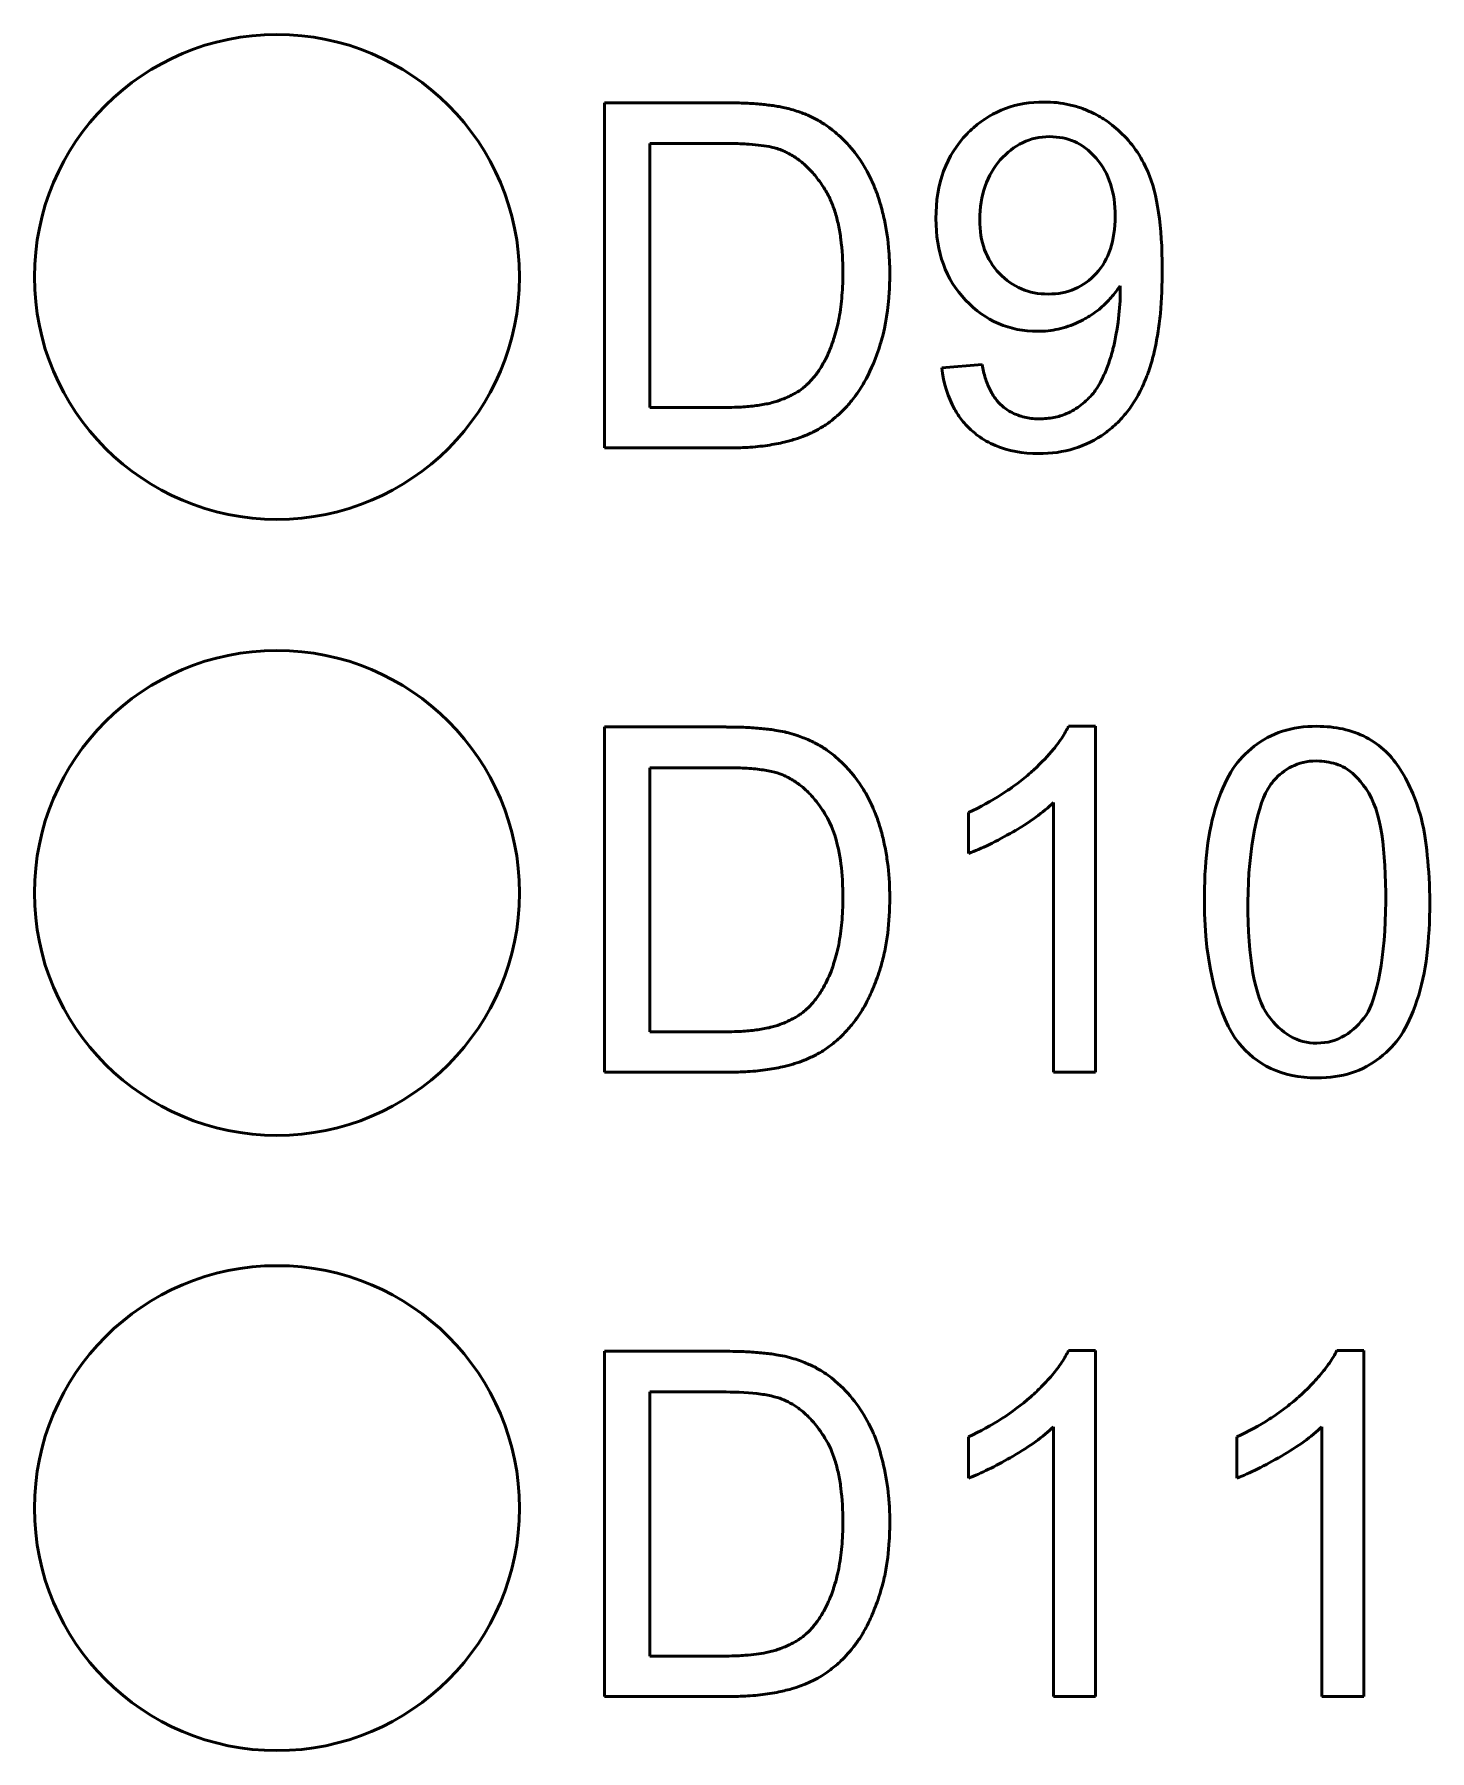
# Model space of a CAD drawing. Header units: millimetres. Extents: x 52 to 3850, y 79 to 1546.
# Drawn here: x 1255.4 to 1264.5, y 934.53 to 945.73 of the extents above; entities that cross this region are included whole.
import ezdxf

# ---------------------------------------------------------------- set-up
doc = ezdxf.new("R2010")
doc.units = ezdxf.units.MM
doc.header["$LTSCALE"] = 25
doc.layers.add('Visible', color=7, linetype='Continuous', lineweight=50)

msp = doc.modelspace()

# ---------------------------------------------------------------- linework, layer by layer
at = {"layer": 'Visible'}
for p, q in [((1259.118, 943.029), (1259.118, 945.281)), ((1259.415, 945.016), (1259.415, 943.293)), ((1261.318, 943.552), (1261.581, 943.573)), ((1259.118, 938.956), (1259.118, 941.209)), ((1262.145, 941.213), (1262.322, 941.213)), ((1262.322, 941.213), (1262.322, 938.956)), ((1259.415, 940.943), (1259.415, 939.22)), ((1261.492, 940.383), (1261.492, 940.65)), ((1262.047, 938.956), (1262.047, 940.715)), ((1262.322, 938.956), (1262.047, 938.956)), ((1259.118, 934.883), (1259.118, 937.136)), ((1262.145, 937.14), (1262.322, 937.14)), ((1262.322, 937.14), (1262.322, 934.883)), ((1263.895, 937.14), (1264.072, 937.14)), ((1264.072, 937.14), (1264.072, 934.883)), ((1259.415, 936.87), (1259.415, 935.147)), ((1262.047, 934.883), (1262.047, 936.643)), ((1263.798, 934.883), (1263.798, 936.643)), ((1261.492, 936.308), (1261.492, 936.577)), ((1263.242, 936.308), (1263.242, 936.577)), ((1262.322, 934.883), (1262.047, 934.883)), ((1264.072, 934.883), (1263.798, 934.883))]:
    msp.add_line(p, q, dxfattribs=at)
for centre in [(1256.982, 944.145), (1256.982, 944.145), (1256.982, 940.126), (1256.982, 940.126), (1256.982, 936.112), (1256.982, 936.112)]:
    msp.add_circle(centre, 1.582, dxfattribs=at)
for points, knots in [([(1259.118, 945.281), (1259.368, 945.281), (1259.619, 945.281), (1259.894, 945.281), (1259.905, 945.281), (1259.914, 945.281), (1259.925, 945.281), (1259.951, 945.281), (1259.975, 945.281), (1259.997, 945.28), (1260.017, 945.279), (1260.036, 945.279), (1260.054, 945.278), (1260.072, 945.277), (1260.089, 945.276), (1260.105, 945.274), (1260.122, 945.273), (1260.138, 945.272), (1260.153, 945.27), (1260.168, 945.269), (1260.183, 945.267), (1260.197, 945.265), (1260.211, 945.264), (1260.225, 945.262), (1260.238, 945.259), (1260.251, 945.257), (1260.264, 945.255), (1260.276, 945.252), (1260.282, 945.251), (1260.287, 945.25), (1260.294, 945.249), (1260.312, 945.244), (1260.321, 945.242), (1260.336, 945.238), (1260.353, 945.233), (1260.368, 945.228), (1260.382, 945.224), (1260.398, 945.218), (1260.412, 945.213), (1260.425, 945.208), (1260.438, 945.202), (1260.451, 945.197), (1260.463, 945.191), (1260.475, 945.185), (1260.486, 945.18), (1260.497, 945.174), (1260.508, 945.168), (1260.519, 945.162), (1260.529, 945.156), (1260.55, 945.143), (1260.57, 945.13), (1260.591, 945.114), (1260.601, 945.107), (1260.611, 945.099), (1260.622, 945.09), (1260.654, 945.062), (1260.685, 945.033), (1260.713, 945.002), (1260.765, 944.943), (1260.809, 944.878), (1260.845, 944.807), (1260.853, 944.79), (1260.861, 944.773), (1260.869, 944.756), (1260.877, 944.739), (1260.884, 944.719), (1260.891, 944.703), (1260.9, 944.677), (1260.911, 944.644), (1260.92, 944.613), (1260.929, 944.582), (1260.937, 944.55), (1260.944, 944.517), (1260.958, 944.452), (1260.968, 944.383), (1260.974, 944.311), (1260.976, 944.275), (1260.978, 944.238), (1260.979, 944.201), (1260.979, 944.19), (1260.979, 944.179), (1260.979, 944.168), (1260.979, 944.127), (1260.978, 944.086), (1260.976, 944.047), (1260.969, 943.936), (1260.954, 943.832), (1260.925, 943.732), (1260.923, 943.726), (1260.921, 943.72), (1260.919, 943.712), (1260.886, 943.604), (1260.859, 943.545), (1260.825, 943.481), (1260.808, 943.449), (1260.791, 943.419), (1260.766, 943.384), (1260.762, 943.378), (1260.759, 943.374), (1260.755, 943.369), (1260.744, 943.354), (1260.734, 943.341), (1260.724, 943.329), (1260.713, 943.316), (1260.703, 943.305), (1260.693, 943.294), (1260.682, 943.282), (1260.671, 943.271), (1260.661, 943.261), (1260.629, 943.231), (1260.598, 943.205), (1260.561, 943.18), (1260.54, 943.166), (1260.517, 943.153), (1260.494, 943.141), (1260.473, 943.13), (1260.451, 943.119), (1260.428, 943.11), (1260.406, 943.101), (1260.384, 943.093), (1260.361, 943.086), (1260.349, 943.082), (1260.338, 943.079), (1260.326, 943.076), (1260.32, 943.074), (1260.314, 943.072), (1260.308, 943.071), (1260.302, 943.069), (1260.296, 943.068), (1260.291, 943.067), (1260.278, 943.063), (1260.257, 943.059), (1260.239, 943.055), (1260.22, 943.052), (1260.201, 943.049), (1260.181, 943.046), (1260.161, 943.043), (1260.14, 943.04), (1260.119, 943.038), (1260.097, 943.036), (1260.075, 943.034), (1260.053, 943.033), (1260.032, 943.032), (1260.011, 943.031), (1259.991, 943.03), (1259.98, 943.03), (1259.97, 943.029), (1259.96, 943.029), (1259.95, 943.029), (1259.939, 943.029), (1259.93, 943.029), (1259.709, 943.029), (1259.385, 943.029), (1259.118, 943.029)], [0.3041239, 0.3041239, 0.3041239, 0.3041239, 0.4055446, 0.4055446, 0.4055446, 0.4087119, 0.4087119, 0.4087119, 0.4162229, 0.4162229, 0.4162229, 0.4230949, 0.4230949, 0.4230949, 0.4300476, 0.4300476, 0.4300476, 0.4369762, 0.4369762, 0.4369762, 0.443676, 0.443676, 0.443676, 0.4501806, 0.4501806, 0.4501806, 0.4563518, 0.4563518, 0.4563518, 0.4590528, 0.4590528, 0.4590528, 0.4635966, 0.4635966, 0.4635966, 0.4688654, 0.4688654, 0.4688654, 0.4745931, 0.4745931, 0.4745931, 0.4806252, 0.4806252, 0.4806252, 0.4869295, 0.4869295, 0.4869295, 0.4933957, 0.4933957, 0.4933957, 0.5059311, 0.5059311, 0.5059311, 0.511764, 0.511764, 0.511764, 0.5293991, 0.5293991, 0.5293991, 0.5625472, 0.5625472, 0.5625472, 0.5704503, 0.5704503, 0.5704503, 0.5783576, 0.5783576, 0.5783576, 0.5921909, 0.5921909, 0.5921909, 0.6057429, 0.6057429, 0.6057429, 0.6324954, 0.6324954, 0.6324954, 0.6460065, 0.6460065, 0.6460065, 0.6500683, 0.6500683, 0.6500683, 0.665246, 0.665246, 0.665246, 0.7079449, 0.7079449, 0.7079449, 0.7106868, 0.7106868, 0.7106868, 0.7436235, 0.7436235, 0.7436235, 0.7603715, 0.7603715, 0.7603715, 0.7625918, 0.7625918, 0.7625918, 0.7685788, 0.7685788, 0.7685788, 0.7748896, 0.7748896, 0.7748896, 0.7816241, 0.7816241, 0.7816241, 0.8014293, 0.8014293, 0.8014293, 0.812758, 0.812758, 0.812758, 0.8229994, 0.8229994, 0.8229994, 0.832967, 0.832967, 0.832967, 0.8379509, 0.8379509, 0.8379509, 0.8405219, 0.8405219, 0.8405219, 0.8430512, 0.8430512, 0.8430512, 0.8514235, 0.8514235, 0.8514235, 0.8596586, 0.8596586, 0.8596586, 0.8678499, 0.8678499, 0.8678499, 0.876141, 0.876141, 0.876141, 0.8839112, 0.8839112, 0.8839112, 0.8877963, 0.8877963, 0.8877963, 0.8917093, 0.8917093, 0.8917093, 1, 1, 1, 1]), ([(1262.481, 944.087), (1262.463, 944.06), (1262.444, 944.034), (1262.423, 944.01), (1262.403, 943.986), (1262.38, 943.964), (1262.356, 943.943), (1262.34, 943.93), (1262.324, 943.917), (1262.307, 943.906), (1262.299, 943.9), (1262.29, 943.894), (1262.281, 943.889), (1262.272, 943.883), (1262.263, 943.878), (1262.254, 943.873), (1262.236, 943.862), (1262.213, 943.851), (1262.191, 943.841), (1262.17, 943.832), (1262.149, 943.825), (1262.127, 943.818), (1262.106, 943.811), (1262.084, 943.806), (1262.062, 943.801), (1262.04, 943.797), (1262.018, 943.794), (1261.995, 943.792), (1261.978, 943.791), (1261.961, 943.79), (1261.944, 943.79), (1261.76, 943.79), (1261.602, 943.858), (1261.474, 943.993), (1261.345, 944.128), (1261.28, 944.306), (1261.28, 944.526), (1261.28, 944.754), (1261.347, 944.938), (1261.483, 945.078), (1261.496, 945.092), (1261.51, 945.105), (1261.525, 945.118), (1261.652, 945.23), (1261.804, 945.286), (1261.986, 945.286), (1262.014, 945.286), (1262.042, 945.284), (1262.069, 945.282), (1262.097, 945.279), (1262.123, 945.274), (1262.149, 945.268), (1262.176, 945.263), (1262.201, 945.255), (1262.226, 945.247), (1262.251, 945.238), (1262.275, 945.228), (1262.298, 945.217), (1262.314, 945.21), (1262.329, 945.202), (1262.343, 945.194), (1262.348, 945.191), (1262.353, 945.188), (1262.358, 945.185), (1262.368, 945.179), (1262.378, 945.173), (1262.386, 945.168), (1262.438, 945.134), (1262.526, 945.058), (1262.583, 944.975), (1262.614, 944.93), (1262.641, 944.88), (1262.662, 944.832), (1262.725, 944.687), (1262.756, 944.475), (1262.756, 944.2), (1262.756, 944.094), (1262.752, 943.997), (1262.744, 943.906), (1262.739, 943.861), (1262.734, 943.818), (1262.727, 943.776), (1262.721, 943.734), (1262.713, 943.694), (1262.704, 943.656), (1262.695, 943.618), (1262.685, 943.581), (1262.673, 943.546), (1262.67, 943.535), (1262.666, 943.525), (1262.662, 943.513), (1262.658, 943.503), (1262.655, 943.495), (1262.651, 943.486), (1262.641, 943.46), (1262.63, 943.436), (1262.62, 943.414), (1262.61, 943.395), (1262.601, 943.377), (1262.591, 943.359), (1262.581, 943.342), (1262.57, 943.326), (1262.56, 943.31), (1262.549, 943.294), (1262.539, 943.279), (1262.528, 943.265), (1262.517, 943.251), (1262.505, 943.237), (1262.493, 943.224), (1262.482, 943.211), (1262.469, 943.198), (1262.456, 943.186), (1262.444, 943.174), (1262.431, 943.162), (1262.417, 943.151), (1262.406, 943.142), (1262.395, 943.134), (1262.383, 943.125), (1262.26, 943.037), (1262.115, 942.992), (1261.95, 942.992), (1261.845, 942.992), (1261.752, 943.009), (1261.669, 943.044), (1261.627, 943.062), (1261.588, 943.084), (1261.552, 943.111), (1261.541, 943.12), (1261.53, 943.129), (1261.518, 943.139), (1261.493, 943.161), (1261.47, 943.184), (1261.45, 943.21), (1261.432, 943.233), (1261.416, 943.257), (1261.402, 943.283), (1261.359, 943.359), (1261.331, 943.448), (1261.318, 943.552)], [0.2196696, 0.2196696, 0.2196696, 0.2196696, 0.2305517, 0.2305517, 0.2305517, 0.24136, 0.24136, 0.24136, 0.2483289, 0.2483289, 0.2483289, 0.2518133, 0.2518133, 0.2518133, 0.2553069, 0.2553069, 0.2553069, 0.2636934, 0.2636934, 0.2636934, 0.2716153, 0.2716153, 0.2716153, 0.2793732, 0.2793732, 0.2793732, 0.2869953, 0.2869953, 0.2869953, 0.2927884, 0.2927884, 0.2927884, 0.3551126, 0.3551126, 0.3551126, 0.4174368, 0.4174368, 0.4174368, 0.4818323, 0.4818323, 0.4818323, 0.4883806, 0.4883806, 0.4883806, 0.5457299, 0.5457299, 0.5457299, 0.5546514, 0.5546514, 0.5546514, 0.5636141, 0.5636141, 0.5636141, 0.5727737, 0.5727737, 0.5727737, 0.5821356, 0.5821356, 0.5821356, 0.5884656, 0.5884656, 0.5884656, 0.5906007, 0.5906007, 0.5906007, 0.5950633, 0.5950633, 0.5950633, 0.6350931, 0.6350931, 0.6350931, 0.6568292, 0.6568292, 0.6568292, 0.7220517, 0.7220517, 0.7220517, 0.7469438, 0.7469438, 0.7469438, 0.7592663, 0.7592663, 0.7592663, 0.7714847, 0.7714847, 0.7714847, 0.7835129, 0.7835129, 0.7835129, 0.7872564, 0.7872564, 0.7872564, 0.7898646, 0.7898646, 0.7898646, 0.7969023, 0.7969023, 0.7969023, 0.8032898, 0.8032898, 0.8032898, 0.809863, 0.809863, 0.809863, 0.8165687, 0.8165687, 0.8165687, 0.8233032, 0.8233032, 0.8233032, 0.8299648, 0.8299648, 0.8299648, 0.8363896, 0.8363896, 0.8363896, 0.8413454, 0.8413454, 0.8413454, 0.8925809, 0.8925809, 0.8925809, 0.9253311, 0.9253311, 0.9253311, 0.9418843, 0.9418843, 0.9418843, 0.947115, 0.947115, 0.947115, 0.9587509, 0.9587509, 0.9587509, 0.9690632, 0.9690632, 0.9690632, 1, 1, 1, 1]), ([(1259.415, 943.293), (1259.569, 943.293), (1259.724, 943.293), (1259.896, 943.293), (1259.902, 943.293), (1259.907, 943.293), (1259.914, 943.293), (1259.938, 943.293), (1259.961, 943.294), (1259.982, 943.295), (1260.001, 943.295), (1260.019, 943.296), (1260.036, 943.298), (1260.053, 943.299), (1260.069, 943.3), (1260.085, 943.302), (1260.101, 943.304), (1260.116, 943.306), (1260.13, 943.308), (1260.145, 943.31), (1260.159, 943.313), (1260.173, 943.316), (1260.186, 943.318), (1260.199, 943.321), (1260.212, 943.325), (1260.223, 943.328), (1260.234, 943.331), (1260.246, 943.335), (1260.255, 943.338), (1260.26, 943.339), (1260.267, 943.342), (1260.282, 943.348), (1260.295, 943.353), (1260.307, 943.358), (1260.318, 943.363), (1260.328, 943.368), (1260.338, 943.373), (1260.347, 943.378), (1260.356, 943.383), (1260.365, 943.387), (1260.382, 943.397), (1260.397, 943.408), (1260.412, 943.419), (1260.419, 943.425), (1260.426, 943.431), (1260.433, 943.437), (1260.438, 943.442), (1260.443, 943.446), (1260.449, 943.452), (1260.465, 943.468), (1260.48, 943.486), (1260.495, 943.504), (1260.51, 943.523), (1260.523, 943.544), (1260.536, 943.565), (1260.549, 943.587), (1260.561, 943.61), (1260.572, 943.633), (1260.58, 943.65), (1260.588, 943.667), (1260.594, 943.685), (1260.601, 943.702), (1260.608, 943.723), (1260.613, 943.738), (1260.618, 943.752), (1260.625, 943.776), (1260.63, 943.796), (1260.636, 943.816), (1260.641, 943.838), (1260.645, 943.86), (1260.65, 943.883), (1260.654, 943.907), (1260.657, 943.932), (1260.661, 943.955), (1260.664, 943.98), (1260.666, 944.005), (1260.668, 944.03), (1260.67, 944.055), (1260.671, 944.081), (1260.673, 944.111), (1260.673, 944.142), (1260.673, 944.173), (1260.673, 944.25), (1260.669, 944.322), (1260.66, 944.39), (1260.656, 944.422), (1260.651, 944.454), (1260.644, 944.484), (1260.638, 944.515), (1260.63, 944.544), (1260.621, 944.572), (1260.612, 944.599), (1260.602, 944.625), (1260.591, 944.65), (1260.581, 944.672), (1260.57, 944.693), (1260.556, 944.715), (1260.535, 944.75), (1260.518, 944.773), (1260.499, 944.797), (1260.489, 944.81), (1260.479, 944.822), (1260.469, 944.832), (1260.459, 944.843), (1260.449, 944.853), (1260.44, 944.862), (1260.43, 944.872), (1260.421, 944.88), (1260.412, 944.888), (1260.402, 944.896), (1260.393, 944.903), (1260.383, 944.91), (1260.374, 944.917), (1260.364, 944.924), (1260.354, 944.93), (1260.344, 944.936), (1260.334, 944.942), (1260.324, 944.948), (1260.316, 944.952), (1260.308, 944.956), (1260.3, 944.96), (1260.295, 944.963), (1260.29, 944.965), (1260.285, 944.967), (1260.269, 944.974), (1260.258, 944.978), (1260.244, 944.982), (1260.233, 944.985), (1260.221, 944.989), (1260.207, 944.992), (1260.167, 945), (1260.117, 945.007), (1260.062, 945.011), (1260.043, 945.012), (1260.023, 945.013), (1260.004, 945.014), (1259.984, 945.015), (1259.965, 945.015), (1259.945, 945.016), (1259.936, 945.016), (1259.926, 945.016), (1259.917, 945.016), (1259.907, 945.016), (1259.896, 945.016), (1259.888, 945.016), (1259.787, 945.016), (1259.565, 945.016), (1259.415, 945.016)], [0, 0, 0, 0, 0.0862445, 0.0862445, 0.0862445, 0.0889564, 0.0889564, 0.0889564, 0.098913, 0.098913, 0.098913, 0.1080077, 0.1080077, 0.1080077, 0.1172587, 0.1172587, 0.1172587, 0.1264698, 0.1264698, 0.1264698, 0.1355312, 0.1355312, 0.1355312, 0.144197, 0.144197, 0.144197, 0.1514898, 0.1514898, 0.1514898, 0.155048, 0.155048, 0.155048, 0.1618856, 0.1618856, 0.1618856, 0.1683646, 0.1683646, 0.1683646, 0.1750944, 0.1750944, 0.1750944, 0.1886826, 0.1886826, 0.1886826, 0.1950139, 0.1950139, 0.1950139, 0.1996292, 0.1996292, 0.1996292, 0.2137772, 0.2137772, 0.2137772, 0.2281687, 0.2281687, 0.2281687, 0.2428032, 0.2428032, 0.2428032, 0.2533316, 0.2533316, 0.2533316, 0.2640046, 0.2640046, 0.2640046, 0.2769202, 0.2769202, 0.2769202, 0.2892964, 0.2892964, 0.2892964, 0.3017999, 0.3017999, 0.3017999, 0.3135706, 0.3135706, 0.3135706, 0.325342, 0.325342, 0.325342, 0.3393104, 0.3393104, 0.3393104, 0.3749623, 0.3749623, 0.3749623, 0.392326, 0.392326, 0.392326, 0.4094233, 0.4094233, 0.4094233, 0.4260244, 0.4260244, 0.4260244, 0.4405227, 0.4405227, 0.4405227, 0.4557447, 0.4557447, 0.4557447, 0.4641621, 0.4641621, 0.4641621, 0.4728982, 0.4728982, 0.4728982, 0.4819997, 0.4819997, 0.4819997, 0.4913733, 0.4913733, 0.4913733, 0.5007928, 0.5007928, 0.5007928, 0.5100442, 0.5100442, 0.5100442, 0.5167954, 0.5167954, 0.5167954, 0.5206162, 0.5206162, 0.5206162, 0.5322534, 0.5322534, 0.5322534, 0.5411756, 0.5411756, 0.5411756, 0.5680822, 0.5680822, 0.5680822, 0.577442, 0.577442, 0.577442, 0.5866273, 0.5866273, 0.5866273, 0.5912199, 0.5912199, 0.5912199, 0.5961956, 0.5961956, 0.5961956, 0.6798251, 0.6798251, 0.6798251, 0.6798251]), ([(1262.449, 944.541), (1262.449, 944.696), (1262.411, 944.821), (1262.325, 944.919), (1262.232, 945.024), (1262.143, 945.058), (1262.021, 945.06), (1261.895, 945.061), (1261.786, 945.005), (1261.7, 944.908), (1261.617, 944.816), (1261.566, 944.674), (1261.566, 944.519), (1261.566, 944.373), (1261.608, 944.258), (1261.694, 944.168), (1261.779, 944.078), (1261.886, 944.033), (1262.013, 944.033), (1262.14, 944.033), (1262.244, 944.078), (1262.326, 944.168), (1262.409, 944.258), (1262.449, 944.381), (1262.449, 944.541)], [0, 0, 0, 0, 0.130532, 0.130532, 0.130532, 0.248457, 0.248457, 0.248457, 0.371394, 0.371394, 0.371394, 0.504236, 0.504236, 0.504236, 0.628177, 0.628177, 0.628177, 0.752118, 0.752118, 0.752118, 0.876059, 0.876059, 0.876059, 1, 1, 1, 1]), ([(1261.581, 943.573), (1261.587, 943.542), (1261.594, 943.513), (1261.602, 943.486), (1261.611, 943.459), (1261.62, 943.435), (1261.631, 943.412), (1261.642, 943.389), (1261.654, 943.369), (1261.668, 943.351), (1261.681, 943.333), (1261.696, 943.317), (1261.712, 943.303), (1261.727, 943.29), (1261.742, 943.28), (1261.757, 943.27), (1261.77, 943.263), (1261.783, 943.256), (1261.796, 943.25), (1261.809, 943.245), (1261.823, 943.24), (1261.836, 943.236), (1261.85, 943.232), (1261.865, 943.228), (1261.88, 943.226), (1261.894, 943.223), (1261.909, 943.221), (1261.925, 943.22), (1261.935, 943.22), (1261.946, 943.219), (1261.956, 943.219), (1261.988, 943.219), (1262.019, 943.222), (1262.049, 943.228), (1262.078, 943.233), (1262.106, 943.242), (1262.132, 943.253), (1262.149, 943.26), (1262.165, 943.268), (1262.181, 943.278), (1262.214, 943.298), (1262.243, 943.32), (1262.268, 943.345), (1262.282, 943.358), (1262.295, 943.372), (1262.307, 943.387), (1262.316, 943.398), (1262.324, 943.41), (1262.331, 943.421), (1262.342, 943.437), (1262.349, 943.45), (1262.358, 943.467), (1262.364, 943.478), (1262.37, 943.491), (1262.376, 943.505), (1262.383, 943.519), (1262.389, 943.533), (1262.395, 943.549), (1262.4, 943.563), (1262.406, 943.578), (1262.411, 943.594), (1262.416, 943.609), (1262.421, 943.625), (1262.426, 943.64), (1262.428, 943.649), (1262.431, 943.659), (1262.433, 943.668), (1262.436, 943.677), (1262.438, 943.687), (1262.44, 943.694), (1262.459, 943.772), (1262.482, 943.921), (1262.482, 944.032), (1262.482, 944.044), (1262.482, 944.062), (1262.481, 944.087)], [0.0294973, 0.0294973, 0.0294973, 0.0294973, 0.0380173, 0.0380173, 0.0380173, 0.0464965, 0.0464965, 0.0464965, 0.0548591, 0.0548591, 0.0548591, 0.0628079, 0.0628079, 0.0628079, 0.0692979, 0.0692979, 0.0692979, 0.0745348, 0.0745348, 0.0745348, 0.0798176, 0.0798176, 0.0798176, 0.085077, 0.085077, 0.085077, 0.0902204, 0.0902204, 0.0902204, 0.093413, 0.093413, 0.093413, 0.103167, 0.103167, 0.103167, 0.1128647, 0.1128647, 0.1128647, 0.1190015, 0.1190015, 0.1190015, 0.1314101, 0.1314101, 0.1314101, 0.1382439, 0.1382439, 0.1382439, 0.143506, 0.143506, 0.143506, 0.1505933, 0.1505933, 0.1505933, 0.1558132, 0.1558132, 0.1558132, 0.1611023, 0.1611023, 0.1611023, 0.1660924, 0.1660924, 0.1660924, 0.1711242, 0.1711242, 0.1711242, 0.1740469, 0.1740469, 0.1740469, 0.1770499, 0.1770499, 0.1770499, 0.2155137, 0.2155137, 0.2155137, 0.2196696, 0.2196696, 0.2196696, 0.2196696]), ([(1259.118, 941.209), (1259.368, 941.209), (1259.619, 941.209), (1259.894, 941.209), (1259.905, 941.209), (1259.914, 941.208), (1259.925, 941.208), (1259.974, 941.208), (1260.016, 941.207), (1260.054, 941.205), (1260.072, 941.204), (1260.089, 941.203), (1260.105, 941.201), (1260.122, 941.2), (1260.138, 941.199), (1260.153, 941.197), (1260.168, 941.196), (1260.183, 941.194), (1260.197, 941.192), (1260.211, 941.191), (1260.225, 941.189), (1260.238, 941.186), (1260.257, 941.183), (1260.272, 941.181), (1260.294, 941.176), (1260.308, 941.172), (1260.314, 941.171), (1260.326, 941.168), (1260.346, 941.162), (1260.365, 941.156), (1260.382, 941.151), (1260.397, 941.145), (1260.411, 941.14), (1260.424, 941.135), (1260.452, 941.124), (1260.476, 941.112), (1260.497, 941.101), (1260.508, 941.095), (1260.519, 941.089), (1260.529, 941.083), (1260.54, 941.077), (1260.55, 941.07), (1260.561, 941.063), (1260.571, 941.056), (1260.581, 941.049), (1260.591, 941.041), (1260.602, 941.033), (1260.613, 941.025), (1260.624, 941.015), (1260.685, 940.963), (1260.739, 940.904), (1260.783, 940.838), (1260.805, 940.806), (1260.825, 940.772), (1260.843, 940.737), (1260.852, 940.72), (1260.86, 940.702), (1260.868, 940.684), (1260.872, 940.675), (1260.876, 940.666), (1260.88, 940.656), (1260.884, 940.647), (1260.887, 940.637), (1260.891, 940.629), (1260.9, 940.604), (1260.911, 940.571), (1260.92, 940.54), (1260.929, 940.51), (1260.936, 940.479), (1260.943, 940.447), (1260.95, 940.415), (1260.956, 940.382), (1260.961, 940.349), (1260.971, 940.282), (1260.977, 940.212), (1260.978, 940.142), (1260.979, 940.126), (1260.979, 940.111), (1260.979, 940.095), (1260.979, 940.014), (1260.975, 939.937), (1260.966, 939.863), (1260.961, 939.828), (1260.956, 939.793), (1260.949, 939.758), (1260.942, 939.725), (1260.934, 939.691), (1260.925, 939.659), (1260.923, 939.653), (1260.921, 939.646), (1260.919, 939.64), (1260.917, 939.633), (1260.916, 939.629), (1260.914, 939.623), (1260.906, 939.599), (1260.899, 939.577), (1260.891, 939.556), (1260.884, 939.538), (1260.877, 939.52), (1260.87, 939.504), (1260.863, 939.487), (1260.856, 939.471), (1260.849, 939.455), (1260.842, 939.44), (1260.834, 939.425), (1260.827, 939.41), (1260.809, 939.377), (1260.792, 939.347), (1260.766, 939.311), (1260.762, 939.305), (1260.759, 939.301), (1260.755, 939.296), (1260.744, 939.281), (1260.734, 939.268), (1260.724, 939.256), (1260.713, 939.244), (1260.703, 939.232), (1260.693, 939.221), (1260.682, 939.209), (1260.672, 939.199), (1260.661, 939.188), (1260.65, 939.178), (1260.639, 939.168), (1260.628, 939.158), (1260.617, 939.149), (1260.605, 939.14), (1260.593, 939.131), (1260.583, 939.123), (1260.572, 939.115), (1260.561, 939.108), (1260.538, 939.092), (1260.515, 939.078), (1260.49, 939.066), (1260.468, 939.054), (1260.445, 939.044), (1260.421, 939.034), (1260.4, 939.026), (1260.379, 939.019), (1260.357, 939.012), (1260.346, 939.008), (1260.336, 939.005), (1260.325, 939.002), (1260.313, 938.999), (1260.301, 938.996), (1260.291, 938.994), (1260.278, 938.99), (1260.257, 938.986), (1260.239, 938.982), (1260.22, 938.979), (1260.201, 938.976), (1260.181, 938.973), (1260.161, 938.97), (1260.14, 938.967), (1260.119, 938.965), (1260.097, 938.963), (1260.075, 938.961), (1260.053, 938.96), (1260.032, 938.959), (1260.011, 938.958), (1259.991, 938.957), (1259.98, 938.957), (1259.97, 938.957), (1259.96, 938.956), (1259.95, 938.956), (1259.939, 938.956), (1259.93, 938.956), (1259.709, 938.956), (1259.385, 938.956), (1259.118, 938.956)], [0.3041324, 0.3041324, 0.3041324, 0.3041324, 0.4055558, 0.4055558, 0.4055558, 0.4087221, 0.4087221, 0.4087221, 0.4231087, 0.4231087, 0.4231087, 0.4300634, 0.4300634, 0.4300634, 0.4369944, 0.4369944, 0.4369944, 0.443697, 0.443697, 0.443697, 0.4502043, 0.4502043, 0.4502043, 0.4590777, 0.4590777, 0.4590777, 0.4626117, 0.4626117, 0.4626117, 0.4688752, 0.4688752, 0.4688752, 0.4746184, 0.4746184, 0.4746184, 0.4869856, 0.4869856, 0.4869856, 0.4934668, 0.4934668, 0.4934668, 0.4998654, 0.4998654, 0.4998654, 0.5060197, 0.5060197, 0.5060197, 0.5121739, 0.5121739, 0.5121739, 0.5457052, 0.5457052, 0.5457052, 0.5622048, 0.5622048, 0.5622048, 0.5704546, 0.5704546, 0.5704546, 0.5745795, 0.5745795, 0.5745795, 0.5787173, 0.5787173, 0.5787173, 0.5923972, 0.5923972, 0.5923972, 0.6056807, 0.6056807, 0.6056807, 0.6186506, 0.6186506, 0.6186506, 0.6444923, 0.6444923, 0.6444923, 0.6501535, 0.6501535, 0.6501535, 0.6797873, 0.6797873, 0.6797873, 0.6940829, 0.6940829, 0.6940829, 0.7080508, 0.7080508, 0.7080508, 0.7106947, 0.7106947, 0.7106947, 0.7125954, 0.7125954, 0.7125954, 0.7207681, 0.7207681, 0.7207681, 0.7281665, 0.7281665, 0.7281665, 0.7357216, 0.7357216, 0.7357216, 0.7432594, 0.7432594, 0.7432594, 0.7603642, 0.7603642, 0.7603642, 0.7625822, 0.7625822, 0.7625822, 0.7685619, 0.7685619, 0.7685619, 0.7748644, 0.7748644, 0.7748644, 0.7815872, 0.7815872, 0.7815872, 0.7884593, 0.7884593, 0.7884593, 0.7953581, 0.7953581, 0.7953581, 0.8013586, 0.8013586, 0.8013586, 0.8132278, 0.8132278, 0.8132278, 0.8239447, 0.8239447, 0.8239447, 0.8334374, 0.8334374, 0.8334374, 0.8381837, 0.8381837, 0.8381837, 0.8430188, 0.8430188, 0.8430188, 0.8514194, 0.8514194, 0.8514194, 0.8596549, 0.8596549, 0.8596549, 0.8678467, 0.8678467, 0.8678467, 0.8761384, 0.8761384, 0.8761384, 0.8839084, 0.8839084, 0.8839084, 0.8877934, 0.8877934, 0.8877934, 0.8917063, 0.8917063, 0.8917063, 1, 1, 1, 1]), ([(1261.492, 940.65), (1261.569, 940.685), (1261.642, 940.725), (1261.711, 940.77), (1261.745, 940.792), (1261.779, 940.815), (1261.812, 940.84), (1261.841, 940.862), (1261.87, 940.886), (1261.899, 940.912), (1261.906, 940.918), (1261.912, 940.923), (1261.918, 940.929), (1261.973, 940.979), (1262.013, 941.022), (1262.046, 941.063), (1262.058, 941.077), (1262.069, 941.091), (1262.079, 941.105), (1262.089, 941.119), (1262.099, 941.133), (1262.108, 941.147), (1262.116, 941.161), (1262.125, 941.175), (1262.132, 941.189), (1262.137, 941.197), (1262.141, 941.205), (1262.145, 941.213)], [0.4713019, 0.4713019, 0.4713019, 0.4713019, 0.5100583, 0.5100583, 0.5100583, 0.5291631, 0.5291631, 0.5291631, 0.5463832, 0.5463832, 0.5463832, 0.5496622, 0.5496622, 0.5496622, 0.5775, 0.5775, 0.5775, 0.5871882, 0.5871882, 0.5871882, 0.5968357, 0.5968357, 0.5968357, 0.6062365, 0.6062365, 0.6062365, 0.6114216, 0.6114216, 0.6114216, 0.6114216]), ([(1263.031, 940.065), (1263.031, 940.317), (1263.052, 940.528), (1263.113, 940.708), (1263.182, 940.91), (1263.241, 940.989), (1263.357, 941.083), (1263.465, 941.17), (1263.602, 941.213), (1263.765, 941.213), (1263.885, 941.213), (1263.991, 941.19), (1264.086, 941.141), (1264.184, 941.09), (1264.254, 941.018), (1264.31, 940.93), (1264.369, 940.839), (1264.42, 940.715), (1264.45, 940.596), (1264.476, 940.49), (1264.501, 940.276), (1264.501, 940.065), (1264.501, 939.814), (1264.479, 939.605), (1264.418, 939.425), (1264.35, 939.225), (1264.291, 939.144), (1264.175, 939.051), (1264.065, 938.962), (1263.932, 938.919), (1263.765, 938.919), (1263.533, 938.919), (1263.369, 939.007), (1263.254, 939.149), (1263.129, 939.305), (1263.031, 939.659), (1263.031, 940.065)], [0, 0, 0, 0, 0.100162, 0.100162, 0.100162, 0.177852, 0.177852, 0.177852, 0.250107, 0.250107, 0.250107, 0.303346, 0.303346, 0.303346, 0.355764, 0.355764, 0.355764, 0.418198, 0.418198, 0.418198, 0.501367, 0.501367, 0.501367, 0.600154, 0.600154, 0.600154, 0.678295, 0.678295, 0.678295, 0.75049, 0.75049, 0.75049, 0.850549, 0.850549, 0.850549, 1, 1, 1, 1]), ([(1263.315, 940.067), (1263.315, 939.695), (1263.359, 939.449), (1263.446, 939.328), (1263.533, 939.206), (1263.639, 939.146), (1263.765, 939.146), (1263.902, 939.146), (1264.005, 939.216), (1264.086, 939.329), (1264.155, 939.428), (1264.214, 939.716), (1264.214, 940.067), (1264.214, 940.405), (1264.187, 940.661), (1264.086, 940.804), (1263.983, 940.949), (1263.911, 940.966), (1263.828, 940.981), (1263.81, 940.984), (1263.789, 940.986), (1263.762, 940.987), (1263.639, 940.988), (1263.546, 940.929), (1263.488, 940.863), (1263.477, 940.851), (1263.468, 940.839), (1263.458, 940.825), (1263.385, 940.724), (1263.315, 940.414), (1263.315, 940.067)], [0, 0, 0, 0, 0.110922, 0.110922, 0.110922, 0.221844, 0.221844, 0.221844, 0.342952, 0.342952, 0.342952, 0.500191, 0.500191, 0.500191, 0.652211, 0.652211, 0.652211, 0.732425, 0.732425, 0.732425, 0.749809, 0.749809, 0.749809, 0.825691, 0.825691, 0.825691, 0.83893, 0.83893, 0.83893, 1, 1, 1, 1]), ([(1259.415, 939.22), (1259.569, 939.22), (1259.724, 939.22), (1259.896, 939.22), (1259.902, 939.22), (1259.907, 939.22), (1259.914, 939.22), (1259.938, 939.22), (1259.961, 939.221), (1259.982, 939.222), (1260.001, 939.222), (1260.019, 939.223), (1260.036, 939.225), (1260.053, 939.226), (1260.069, 939.227), (1260.085, 939.229), (1260.101, 939.231), (1260.116, 939.233), (1260.13, 939.235), (1260.145, 939.237), (1260.159, 939.24), (1260.173, 939.243), (1260.186, 939.245), (1260.199, 939.248), (1260.212, 939.252), (1260.223, 939.255), (1260.234, 939.258), (1260.246, 939.262), (1260.255, 939.265), (1260.259, 939.266), (1260.267, 939.269), (1260.282, 939.274), (1260.295, 939.28), (1260.307, 939.285), (1260.318, 939.29), (1260.328, 939.295), (1260.337, 939.3), (1260.347, 939.305), (1260.356, 939.309), (1260.364, 939.314), (1260.373, 939.319), (1260.381, 939.324), (1260.389, 939.33), (1260.396, 939.335), (1260.404, 939.34), (1260.411, 939.346), (1260.418, 939.351), (1260.425, 939.357), (1260.432, 939.364), (1260.438, 939.368), (1260.443, 939.373), (1260.449, 939.379), (1260.465, 939.395), (1260.481, 939.413), (1260.496, 939.433), (1260.511, 939.452), (1260.525, 939.473), (1260.538, 939.495), (1260.56, 939.532), (1260.579, 939.573), (1260.596, 939.614), (1260.599, 939.622), (1260.602, 939.63), (1260.605, 939.638), (1260.608, 939.647), (1260.611, 939.656), (1260.613, 939.664), (1260.623, 939.693), (1260.636, 939.741), (1260.646, 939.788), (1260.65, 939.811), (1260.654, 939.835), (1260.658, 939.86), (1260.661, 939.884), (1260.664, 939.908), (1260.666, 939.934), (1260.669, 939.959), (1260.67, 939.985), (1260.671, 940.012), (1260.673, 940.041), (1260.673, 940.07), (1260.673, 940.1), (1260.673, 940.139), (1260.672, 940.176), (1260.67, 940.212), (1260.666, 940.283), (1260.657, 940.35), (1260.644, 940.411), (1260.626, 940.496), (1260.602, 940.568), (1260.556, 940.642), (1260.548, 940.655), (1260.544, 940.662), (1260.536, 940.673), (1260.512, 940.709), (1260.489, 940.737), (1260.469, 940.76), (1260.459, 940.771), (1260.449, 940.78), (1260.44, 940.789), (1260.43, 940.799), (1260.421, 940.807), (1260.412, 940.815), (1260.402, 940.823), (1260.393, 940.83), (1260.383, 940.837), (1260.374, 940.844), (1260.364, 940.851), (1260.354, 940.857), (1260.344, 940.863), (1260.334, 940.869), (1260.324, 940.875), (1260.316, 940.879), (1260.308, 940.883), (1260.3, 940.887), (1260.292, 940.891), (1260.282, 940.895), (1260.275, 940.898), (1260.26, 940.904), (1260.234, 940.913), (1260.207, 940.919), (1260.194, 940.921), (1260.18, 940.924), (1260.165, 940.927), (1260.15, 940.929), (1260.134, 940.931), (1260.117, 940.933), (1260.082, 940.937), (1260.043, 940.94), (1260.004, 940.941), (1259.984, 940.942), (1259.965, 940.942), (1259.945, 940.943), (1259.936, 940.943), (1259.926, 940.943), (1259.917, 940.943), (1259.907, 940.943), (1259.896, 940.943), (1259.888, 940.943), (1259.787, 940.943), (1259.565, 940.943), (1259.415, 940.943)], [0, 0, 0, 0, 0.0862419, 0.0862419, 0.0862419, 0.0889526, 0.0889526, 0.0889526, 0.0989072, 0.0989072, 0.0989072, 0.1079986, 0.1079986, 0.1079986, 0.1172458, 0.1172458, 0.1172458, 0.1264522, 0.1264522, 0.1264522, 0.1355084, 0.1355084, 0.1355084, 0.1441688, 0.1441688, 0.1441688, 0.1514681, 0.1514681, 0.1514681, 0.1549575, 0.1549575, 0.1549575, 0.1617884, 0.1617884, 0.1617884, 0.1682352, 0.1682352, 0.1682352, 0.1749344, 0.1749344, 0.1749344, 0.1817582, 0.1817582, 0.1817582, 0.188473, 0.188473, 0.188473, 0.1947801, 0.1947801, 0.1947801, 0.1995165, 0.1995165, 0.1995165, 0.213917, 0.213917, 0.213917, 0.2286743, 0.2286743, 0.2286743, 0.2535652, 0.2535652, 0.2535652, 0.2584759, 0.2584759, 0.2584759, 0.2635006, 0.2635006, 0.2635006, 0.289102, 0.289102, 0.289102, 0.301618, 0.301618, 0.301618, 0.3136607, 0.3136607, 0.3136607, 0.3257329, 0.3257329, 0.3257329, 0.3391661, 0.3391661, 0.3391661, 0.3570768, 0.3570768, 0.3570768, 0.3922112, 0.3922112, 0.3922112, 0.4405085, 0.4405085, 0.4405085, 0.44621, 0.44621, 0.44621, 0.4642017, 0.4642017, 0.4642017, 0.4729284, 0.4729284, 0.4729284, 0.4820209, 0.4820209, 0.4820209, 0.4913858, 0.4913858, 0.4913858, 0.5007955, 0.5007955, 0.5007955, 0.5100359, 0.5100359, 0.5100359, 0.5167576, 0.5167576, 0.5167576, 0.5233324, 0.5233324, 0.5233324, 0.54119, 0.54119, 0.54119, 0.5500146, 0.5500146, 0.5500146, 0.5588526, 0.5588526, 0.5588526, 0.5774552, 0.5774552, 0.5774552, 0.5866402, 0.5866402, 0.5866402, 0.5912327, 0.5912327, 0.5912327, 0.5962083, 0.5962083, 0.5962083, 0.6798351, 0.6798351, 0.6798351, 0.6798351]), ([(1262.047, 940.715), (1262.014, 940.683), (1261.975, 940.651), (1261.931, 940.62), (1261.908, 940.603), (1261.883, 940.586), (1261.856, 940.569), (1261.838, 940.557), (1261.819, 940.546), (1261.8, 940.534), (1261.794, 940.531), (1261.789, 940.528), (1261.784, 940.525), (1261.675, 940.463), (1261.578, 940.414), (1261.492, 940.383)], [0.3246927, 0.3246927, 0.3246927, 0.3246927, 0.3507313, 0.3507313, 0.3507313, 0.3647279, 0.3647279, 0.3647279, 0.3742238, 0.3742238, 0.3742238, 0.376772, 0.376772, 0.376772, 0.4287114, 0.4287114, 0.4287114, 0.4287114]), ([(1259.118, 937.136), (1259.368, 937.136), (1259.619, 937.136), (1259.894, 937.136), (1259.901, 937.136), (1259.906, 937.136), (1259.913, 937.136), (1259.943, 937.135), (1259.971, 937.135), (1259.997, 937.134), (1260.017, 937.133), (1260.036, 937.133), (1260.054, 937.132), (1260.072, 937.131), (1260.089, 937.13), (1260.106, 937.128), (1260.122, 937.127), (1260.138, 937.126), (1260.154, 937.124), (1260.169, 937.123), (1260.183, 937.121), (1260.197, 937.119), (1260.211, 937.118), (1260.225, 937.116), (1260.239, 937.113), (1260.257, 937.11), (1260.272, 937.108), (1260.294, 937.103), (1260.308, 937.1), (1260.314, 937.098), (1260.325, 937.095), (1260.344, 937.09), (1260.362, 937.084), (1260.378, 937.079), (1260.41, 937.068), (1260.436, 937.057), (1260.46, 937.046), (1260.473, 937.04), (1260.484, 937.035), (1260.496, 937.029), (1260.507, 937.022), (1260.518, 937.016), (1260.529, 937.01), (1260.56, 936.991), (1260.59, 936.97), (1260.624, 936.941), (1260.717, 936.86), (1260.789, 936.767), (1260.843, 936.662), (1260.852, 936.645), (1260.861, 936.628), (1260.868, 936.61), (1260.872, 936.601), (1260.876, 936.592), (1260.88, 936.583), (1260.884, 936.574), (1260.888, 936.564), (1260.891, 936.556), (1260.924, 936.466), (1260.959, 936.326), (1260.971, 936.19), (1260.975, 936.156), (1260.977, 936.122), (1260.978, 936.088), (1260.979, 936.066), (1260.979, 936.043), (1260.979, 936.021), (1260.979, 935.979), (1260.978, 935.939), (1260.976, 935.9), (1260.971, 935.825), (1260.963, 935.754), (1260.949, 935.684), (1260.942, 935.65), (1260.934, 935.617), (1260.924, 935.584), (1260.923, 935.579), (1260.921, 935.573), (1260.919, 935.567), (1260.917, 935.56), (1260.916, 935.556), (1260.914, 935.55), (1260.906, 935.526), (1260.899, 935.504), (1260.891, 935.484), (1260.884, 935.465), (1260.877, 935.447), (1260.87, 935.431), (1260.863, 935.414), (1260.856, 935.397), (1260.849, 935.382), (1260.841, 935.366), (1260.834, 935.351), (1260.826, 935.336), (1260.811, 935.308), (1260.795, 935.28), (1260.776, 935.252), (1260.773, 935.248), (1260.77, 935.243), (1260.766, 935.238), (1260.762, 935.232), (1260.759, 935.228), (1260.755, 935.223), (1260.721, 935.177), (1260.691, 935.144), (1260.661, 935.115), (1260.65, 935.105), (1260.639, 935.095), (1260.628, 935.085), (1260.617, 935.076), (1260.605, 935.067), (1260.593, 935.058), (1260.583, 935.05), (1260.572, 935.042), (1260.561, 935.035), (1260.495, 934.99), (1260.419, 934.956), (1260.338, 934.933), (1260.323, 934.929), (1260.305, 934.924), (1260.291, 934.921), (1260.265, 934.914), (1260.222, 934.906), (1260.181, 934.9), (1260.161, 934.897), (1260.14, 934.894), (1260.119, 934.892), (1260.097, 934.89), (1260.075, 934.888), (1260.053, 934.887), (1260.011, 934.884), (1259.966, 934.883), (1259.93, 934.883), (1259.709, 934.883), (1259.385, 934.883), (1259.118, 934.883)], [0.30416, 0.30416, 0.30416, 0.30416, 0.4055931, 0.4055931, 0.4055931, 0.4075594, 0.4075594, 0.4075594, 0.4162817, 0.4162817, 0.4162817, 0.4231809, 0.4231809, 0.4231809, 0.430165, 0.430165, 0.430165, 0.4371301, 0.4371301, 0.4371301, 0.4438724, 0.4438724, 0.4438724, 0.4504208, 0.4504208, 0.4504208, 0.459308, 0.459308, 0.459308, 0.4628753, 0.4628753, 0.4628753, 0.4689069, 0.4689069, 0.4689069, 0.4811559, 0.4811559, 0.4811559, 0.4876744, 0.4876744, 0.4876744, 0.4943131, 0.4943131, 0.4943131, 0.5131232, 0.5131232, 0.5131232, 0.5626307, 0.5626307, 0.5626307, 0.5707484, 0.5707484, 0.5707484, 0.5748073, 0.5748073, 0.5748073, 0.5788723, 0.5788723, 0.5788723, 0.6299213, 0.6299213, 0.6299213, 0.642472, 0.642472, 0.642472, 0.6506662, 0.6506662, 0.6506662, 0.6657124, 0.6657124, 0.6657124, 0.6944432, 0.6944432, 0.6944432, 0.708312, 0.708312, 0.708312, 0.7107642, 0.7107642, 0.7107642, 0.7127406, 0.7127406, 0.7127406, 0.720801, 0.720801, 0.720801, 0.7282684, 0.7282684, 0.7282684, 0.7358852, 0.7358852, 0.7358852, 0.7434758, 0.7434758, 0.7434758, 0.7580546, 0.7580546, 0.7580546, 0.7603474, 0.7603474, 0.7603474, 0.7625705, 0.7625705, 0.7625705, 0.7815786, 0.7815786, 0.7815786, 0.7884515, 0.7884515, 0.7884515, 0.7953509, 0.7953509, 0.7953509, 0.8013406, 0.8013406, 0.8013406, 0.8361996, 0.8361996, 0.8361996, 0.8430046, 0.8430046, 0.8430046, 0.8596422, 0.8596422, 0.8596422, 0.8678348, 0.8678348, 0.8678348, 0.8761271, 0.8761271, 0.8761271, 0.8916965, 0.8916965, 0.8916965, 1, 1, 1, 1]), ([(1261.492, 936.577), (1261.569, 936.613), (1261.642, 936.652), (1261.711, 936.697), (1261.776, 936.739), (1261.838, 936.785), (1261.899, 936.839), (1261.925, 936.862), (1261.947, 936.882), (1261.967, 936.903), (1261.982, 936.918), (1261.996, 936.933), (1262.009, 936.947), (1262.023, 936.962), (1262.035, 936.976), (1262.046, 936.99), (1262.058, 937.004), (1262.069, 937.018), (1262.079, 937.032), (1262.089, 937.046), (1262.099, 937.06), (1262.108, 937.074), (1262.116, 937.088), (1262.125, 937.102), (1262.132, 937.116), (1262.137, 937.124), (1262.141, 937.132), (1262.145, 937.14)], [0.4714838, 0.4714838, 0.4714838, 0.4714838, 0.5102269, 0.5102269, 0.5102269, 0.5465393, 0.5465393, 0.5465393, 0.5588148, 0.5588148, 0.5588148, 0.5681099, 0.5681099, 0.5681099, 0.5776453, 0.5776453, 0.5776453, 0.5873302, 0.5873302, 0.5873302, 0.5969744, 0.5969744, 0.5969744, 0.606372, 0.606372, 0.606372, 0.6115553, 0.6115553, 0.6115553, 0.6115553]), ([(1263.242, 936.577), (1263.318, 936.612), (1263.389, 936.65), (1263.457, 936.694), (1263.49, 936.715), (1263.523, 936.738), (1263.554, 936.762), (1263.586, 936.786), (1263.617, 936.811), (1263.648, 936.839), (1263.654, 936.844), (1263.659, 936.848), (1263.664, 936.854), (1263.682, 936.87), (1263.698, 936.885), (1263.712, 936.9), (1263.743, 936.931), (1263.769, 936.959), (1263.791, 936.986), (1263.803, 937), (1263.814, 937.014), (1263.824, 937.028), (1263.835, 937.041), (1263.844, 937.055), (1263.854, 937.069), (1263.863, 937.083), (1263.871, 937.096), (1263.879, 937.111), (1263.885, 937.12), (1263.89, 937.13), (1263.895, 937.14)], [0.471516, 0.471516, 0.471516, 0.471516, 0.5092731, 0.5092731, 0.5092731, 0.5278346, 0.5278346, 0.5278346, 0.5462763, 0.5462763, 0.5462763, 0.5490594, 0.5490594, 0.5490594, 0.5578135, 0.5578135, 0.5578135, 0.576299, 0.576299, 0.576299, 0.5859446, 0.5859446, 0.5859446, 0.5956082, 0.5956082, 0.5956082, 0.6050904, 0.6050904, 0.6050904, 0.6115263, 0.6115263, 0.6115263, 0.6115263]), ([(1259.415, 935.147), (1259.569, 935.147), (1259.724, 935.147), (1259.896, 935.147), (1259.902, 935.147), (1259.907, 935.147), (1259.914, 935.147), (1259.938, 935.147), (1259.961, 935.148), (1259.982, 935.149), (1260.001, 935.149), (1260.019, 935.15), (1260.036, 935.152), (1260.087, 935.155), (1260.131, 935.161), (1260.173, 935.17), (1260.186, 935.172), (1260.199, 935.175), (1260.212, 935.179), (1260.223, 935.182), (1260.234, 935.185), (1260.246, 935.189), (1260.255, 935.192), (1260.259, 935.193), (1260.267, 935.196), (1260.295, 935.207), (1260.318, 935.217), (1260.337, 935.227), (1260.347, 935.232), (1260.356, 935.236), (1260.364, 935.241), (1260.373, 935.246), (1260.381, 935.252), (1260.389, 935.257), (1260.396, 935.262), (1260.404, 935.267), (1260.411, 935.273), (1260.418, 935.279), (1260.425, 935.284), (1260.432, 935.291), (1260.438, 935.295), (1260.443, 935.3), (1260.449, 935.306), (1260.465, 935.322), (1260.481, 935.34), (1260.496, 935.36), (1260.511, 935.379), (1260.525, 935.4), (1260.538, 935.422), (1260.552, 935.445), (1260.564, 935.468), (1260.575, 935.493), (1260.582, 935.508), (1260.589, 935.525), (1260.596, 935.541), (1260.599, 935.549), (1260.602, 935.557), (1260.605, 935.566), (1260.608, 935.574), (1260.611, 935.583), (1260.613, 935.591), (1260.618, 935.605), (1260.625, 935.629), (1260.631, 935.65), (1260.636, 935.67), (1260.641, 935.692), (1260.646, 935.715), (1260.65, 935.738), (1260.654, 935.762), (1260.658, 935.787), (1260.661, 935.811), (1260.664, 935.835), (1260.666, 935.861), (1260.669, 935.886), (1260.67, 935.912), (1260.671, 935.939), (1260.673, 935.965), (1260.673, 935.992), (1260.673, 936.019), (1260.674, 936.099), (1260.669, 936.174), (1260.66, 936.243), (1260.656, 936.276), (1260.651, 936.308), (1260.644, 936.338), (1260.638, 936.368), (1260.63, 936.397), (1260.621, 936.425), (1260.605, 936.476), (1260.586, 936.521), (1260.556, 936.569), (1260.548, 936.582), (1260.544, 936.589), (1260.536, 936.6), (1260.523, 936.619), (1260.511, 936.637), (1260.499, 936.652), (1260.488, 936.665), (1260.478, 936.676), (1260.469, 936.687), (1260.459, 936.698), (1260.449, 936.707), (1260.44, 936.716), (1260.43, 936.726), (1260.421, 936.734), (1260.412, 936.742), (1260.402, 936.75), (1260.393, 936.757), (1260.383, 936.764), (1260.351, 936.787), (1260.31, 936.81), (1260.275, 936.824), (1260.26, 936.83), (1260.233, 936.838), (1260.205, 936.844), (1260.192, 936.847), (1260.177, 936.85), (1260.162, 936.853), (1260.147, 936.855), (1260.13, 936.857), (1260.113, 936.859), (1260.043, 936.868), (1259.948, 936.87), (1259.888, 936.87), (1259.787, 936.87), (1259.565, 936.87), (1259.415, 936.87)], [0, 0, 0, 0, 0.0862529, 0.0862529, 0.0862529, 0.088964, 0.088964, 0.088964, 0.0989198, 0.0989198, 0.0989198, 0.1080124, 0.1080124, 0.1080124, 0.1355258, 0.1355258, 0.1355258, 0.1441873, 0.1441873, 0.1441873, 0.1514875, 0.1514875, 0.1514875, 0.1549773, 0.1549773, 0.1549773, 0.1682568, 0.1682568, 0.1682568, 0.1749568, 0.1749568, 0.1749568, 0.1817815, 0.1817815, 0.1817815, 0.1884972, 0.1884972, 0.1884972, 0.194805, 0.194805, 0.194805, 0.1995421, 0.1995421, 0.1995421, 0.2139444, 0.2139444, 0.2139444, 0.2287036, 0.2287036, 0.2287036, 0.2437751, 0.2437751, 0.2437751, 0.2535977, 0.2535977, 0.2535977, 0.258509, 0.258509, 0.258509, 0.2635344, 0.2635344, 0.2635344, 0.2765885, 0.2765885, 0.2765885, 0.289139, 0.289139, 0.289139, 0.3016567, 0.3016567, 0.3016567, 0.3137009, 0.3137009, 0.3137009, 0.3257746, 0.3257746, 0.3257746, 0.3380796, 0.3380796, 0.3380796, 0.3748427, 0.3748427, 0.3748427, 0.3921952, 0.3921952, 0.3921952, 0.4092806, 0.4092806, 0.4092806, 0.4405366, 0.4405366, 0.4405366, 0.4462285, 0.4462285, 0.4462285, 0.4558054, 0.4558054, 0.4558054, 0.4641951, 0.4641951, 0.4641951, 0.4728795, 0.4728795, 0.4728795, 0.481914, 0.481914, 0.481914, 0.4912038, 0.4912038, 0.4912038, 0.5231086, 0.5231086, 0.5231086, 0.5414402, 0.5414402, 0.5414402, 0.5503947, 0.5503947, 0.5503947, 0.5593164, 0.5593164, 0.5593164, 0.5961679, 0.5961679, 0.5961679, 0.6797941, 0.6797941, 0.6797941, 0.6797941]), ([(1262.047, 936.643), (1261.98, 936.578), (1261.893, 936.515), (1261.784, 936.452), (1261.683, 936.394), (1261.592, 936.347), (1261.51, 936.315), (1261.504, 936.313), (1261.498, 936.311), (1261.492, 936.308)], [0.324581, 0.324581, 0.324581, 0.324581, 0.3766637, 0.3766637, 0.3766637, 0.4250712, 0.4250712, 0.4250712, 0.4286687, 0.4286687, 0.4286687, 0.4286687]), ([(1263.798, 936.643), (1263.73, 936.578), (1263.642, 936.515), (1263.534, 936.452), (1263.425, 936.389), (1263.329, 936.34), (1263.242, 936.308)], [0.3246051, 0.3246051, 0.3246051, 0.3246051, 0.3765824, 0.3765824, 0.3765824, 0.4286978, 0.4286978, 0.4286978, 0.4286978])]:
    msp.add_open_spline(points, degree=3, knots=knots, dxfattribs=at)

doc.saveas('drawing.dxf')
